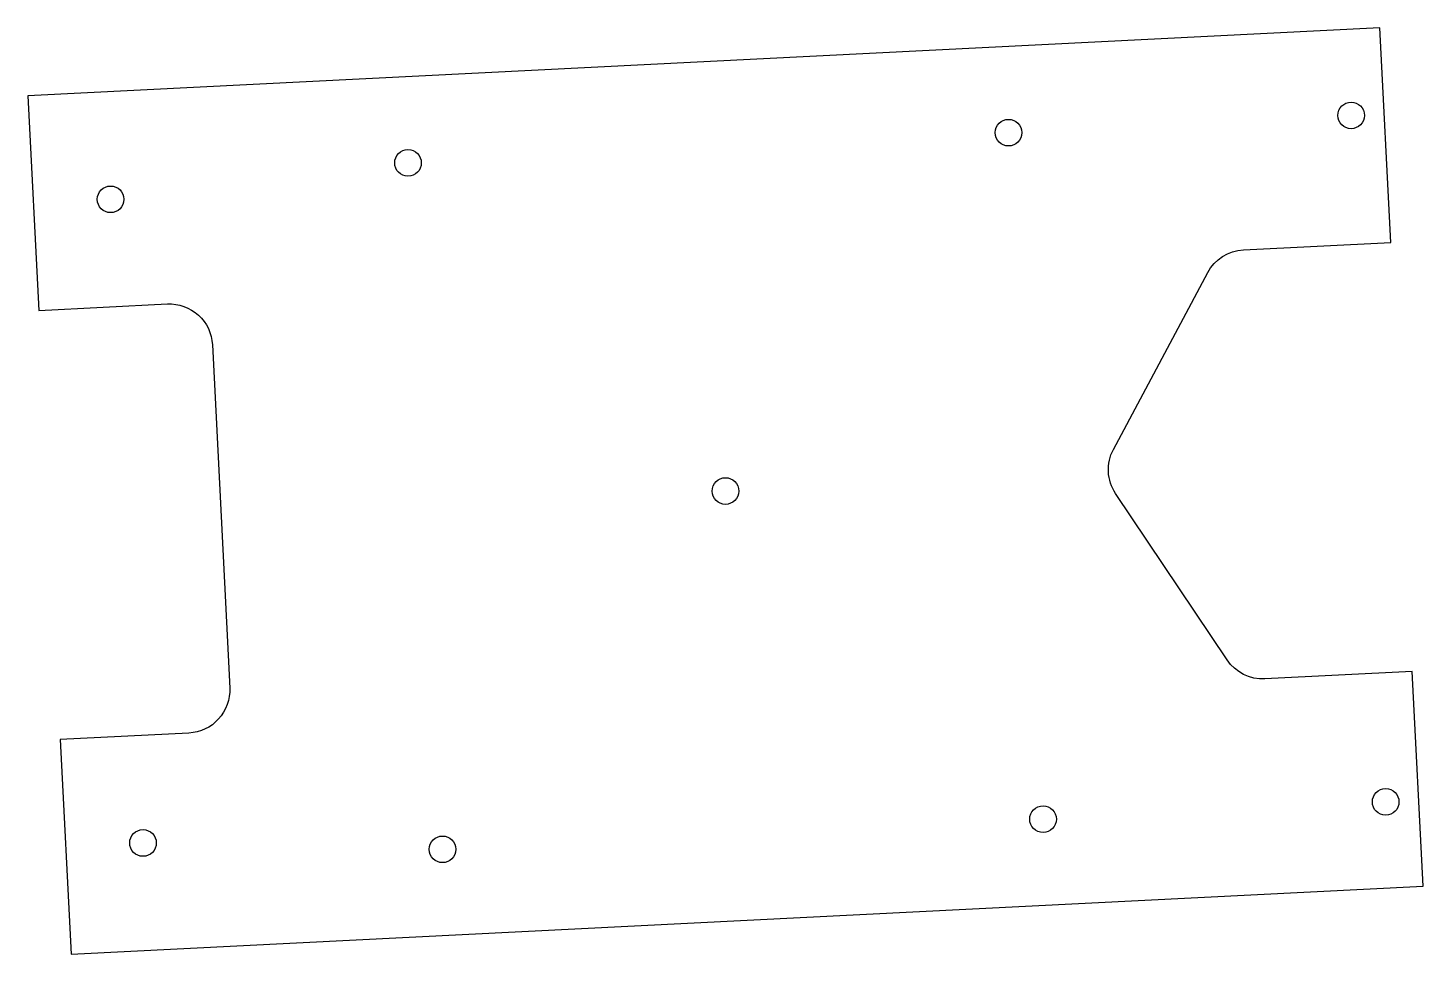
# Model space of a CAD drawing. Header units: millimetres. Extents: x -145 to 18, y -57 to 51.
import ezdxf

# ---------------------------------------------------------------- set-up
doc = ezdxf.new("R2010")
doc.units = ezdxf.units.MM
doc.layers.get('0').update_dxf_attribs({"linetype": 'CONTINUOUS'})

msp = doc.modelspace()

# ---------------------------------------------------------------- linework, layer by layer
msp.add_lwpolyline([(-4.92, -22.85), (-17.91, -3.48, -0.276984), (-18.17, 1.66), (-7.19, 22.24, -0.263447), (-3.03, 24.88), (14.12, 25.74), (12.86, 50.71), (-144.54, 42.79), (-143.28, 17.82), (-128.3, 18.58, -0.414214), (-123.06, 13.83), (-121.05, -26.12, -0.414214), (-125.79, -31.36), (-140.77, -32.12), (-139.51, -57.08), (17.89, -49.16), (16.63, -24.19), (-0.52, -25.06, -0.263447)], format="xyb", close=True)
for centre in [(9.51, 40.53), (-30.38, 38.52), (-100.29, 35), (-134.91, 30.76), (-63.33, -3.19), (13.53, -39.37), (-26.36, -41.38), (-131.14, -44.15), (-96.27, -44.89)]:
    msp.add_circle(centre, 1.55)

doc.saveas('drawing.dxf')
